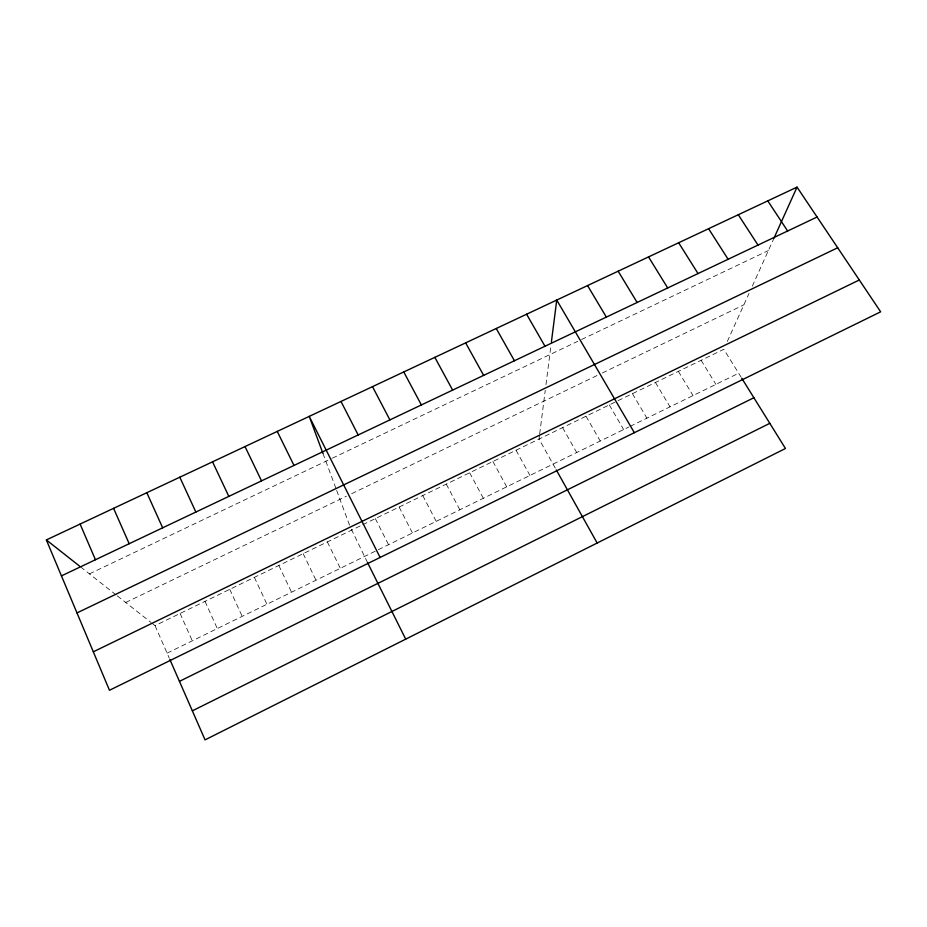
<?xml version="1.0" encoding="UTF-8"?>
<svg xmlns="http://www.w3.org/2000/svg" width="927" height="927" viewBox="0 0 927 927"><rect width="100%" height="100%" fill="white"/><g stroke="black" fill="none" stroke-linecap="round" stroke-linejoin="round"><path stroke-width="0.7" stroke-dasharray="4.63 3.48" d="M539.514 435.25L539.027 439.074L555.644 468.784M539.676 433.975L545.238 390.302M545.968 384.635L551.044 344.798M727.324 341.46L749.016 293.419M752.318 286.13L773.941 238.251M167.092 653.153L628.819 427.023M630.105 426.397L738.657 373.233M152.098 623.303L155.041 625.632L361.484 525.331M362.747 524.717L723.778 349.305L740.94 376.895M125.701 602.492L346.478 496.188M351.681 493.674L597.312 375.4M602.365 372.967L743.86 304.832M89.409 573.883L331.078 458.795M332.387 458.17L577.764 341.321M581.553 339.514L768.39 250.545M80.568 566.907L116.165 594.972M117.277 595.852L151.113 622.527M701.136 360.313L715.911 384.369M678.367 371.368L693.048 395.574M655.47 382.492L670.047 406.837M632.446 393.685L646.907 418.17M609.294 404.925L623.651 429.56M586.003 416.246L600.244 441.02M562.585 427.625L576.71 452.538M516.038 450.244L529.943 475.447M492.909 461.472L506.71 486.826M469.665 472.77L483.338 498.274M446.281 484.126L459.838 509.78M422.758 495.551L436.211 521.356M399.12 507.046L412.445 532.99M375.331 518.599L388.54 544.694M367.532 562.562L350.07 526.594M327.358 541.913L340.325 568.309M303.164 553.662L316.003 580.221M278.83 565.482L291.541 592.202M254.357 577.37L266.941 604.253M229.745 589.329L242.202 616.362M204.994 601.356L217.312 628.552M180.093 613.454L192.271 640.812M155.041 625.632L169.328 658.263M322.978 453.477L336.2 489.143M336.686 490.464L349.618 525.389"/><path stroke-width="1.39" d="M551.403 341.982L556.745 300.058L634.346 432.689M773.941 238.251L797.035 187.127L880.65 311.82L109.467 690.279L46.35 539.931L797.035 187.127M192.352 710.847L769.816 423.326M179.444 681.357L753.894 397.741M93.314 651.808L859.306 279.989M76.987 612.921L837.695 247.764M61.449 575.887L817.081 217.022M46.35 539.931L79.467 566.038M767.776 200.881L787.649 231.008M738.286 214.74L757.996 245.087M708.587 228.691L728.124 259.282M678.668 242.758L698.019 273.569M741.693 378.123L785.459 448.494L205.064 739.873L169.896 659.537M648.529 256.918L667.695 287.973M618.158 271.194L637.139 302.48M587.567 285.574L606.351 317.104M526.594 314.23L544.995 346.246M496.235 328.494L514.439 360.754M556.304 469.954L597.162 543.025M465.644 342.874L483.651 375.377M434.833 357.358L452.631 390.105M403.778 371.947L421.379 404.948M372.503 386.652L389.896 419.908M340.985 401.461L358.17 434.972M380.105 557.463L309.236 416.385L322.978 453.477M367.532 562.562L405.713 639.143M277.243 431.414L293.986 465.447M245.018 446.559L261.53 480.87M212.538 461.831L228.83 496.397M179.803 477.208L195.864 512.052M146.825 492.712L162.654 527.822M113.592 508.332L129.177 543.72M80.104 524.068L95.446 559.746"/></g></svg>
